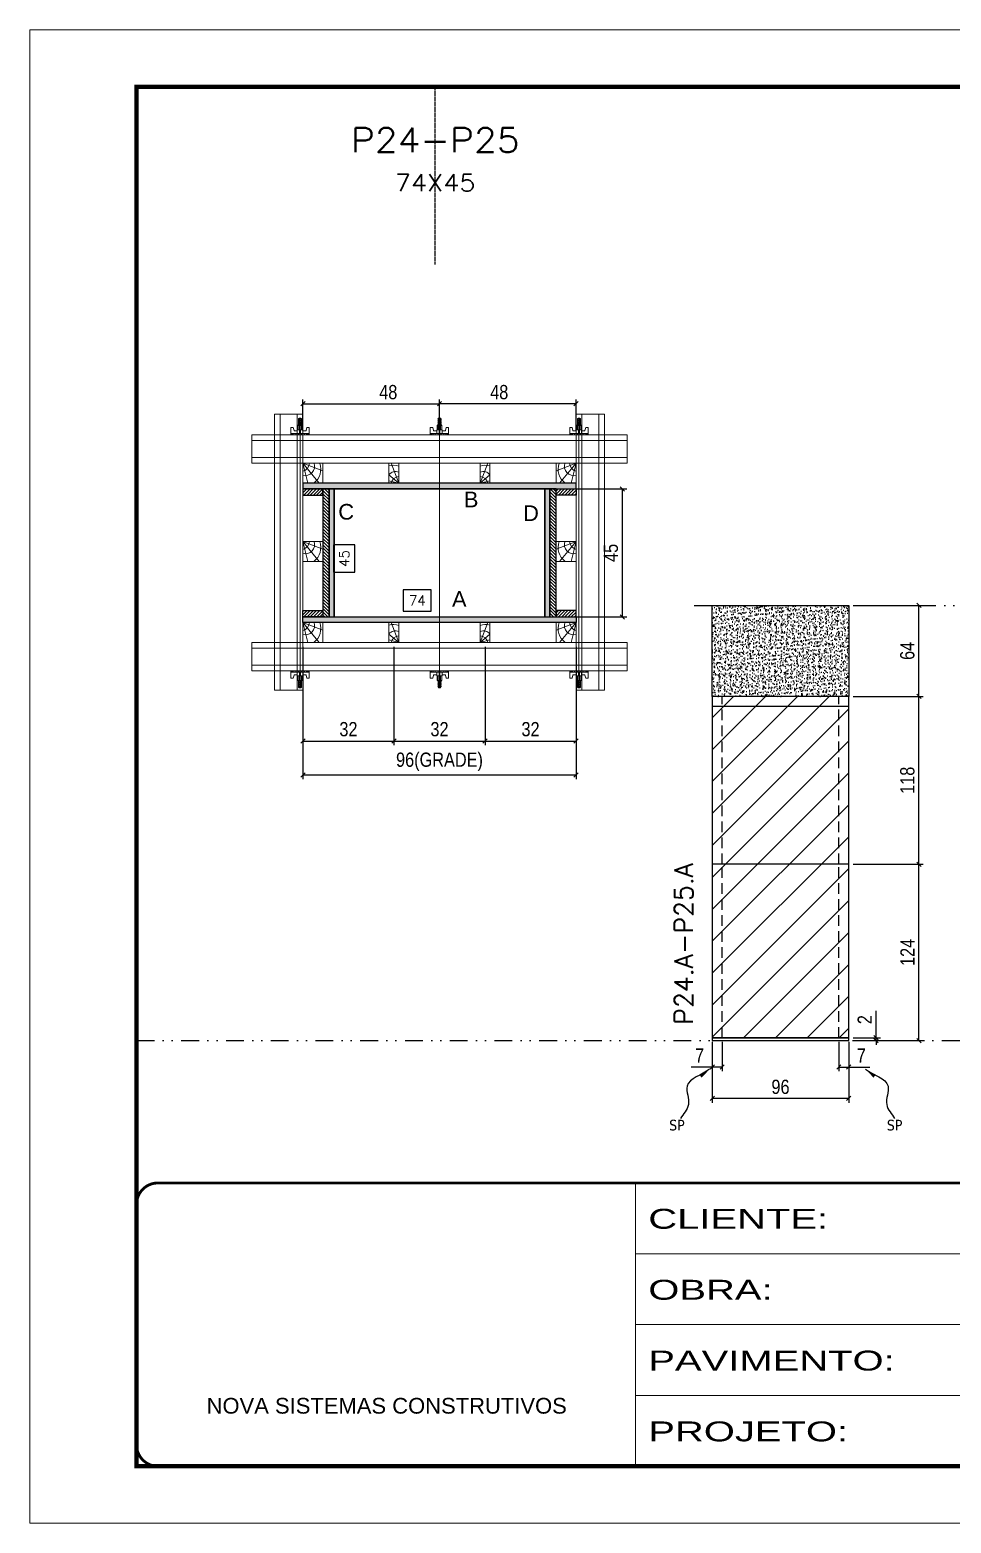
# Model space of a CAD drawing. Extents: x 14400 to 27878, y -21631 to 6985.
# Drawn here: x 15998 to 16646, y -5551 to -4501 of the extents above; entities that cross this region are included whole.
import ezdxf
from ezdxf.enums import TextEntityAlignment as Align

# ---------------------------------------------------------------- set-up
doc = ezdxf.new("R2010")
doc.units = 0
for name, pattern in [('CONTINUO', [0]), ('DASHED', [0.75, 0.5, -0.25]), ('DIVIDE2', [0.625, 0.25, -0.125, 0, -0.125, 0, -0.125]), ('HIDDEN', [0.375, 0.25, -0.125])]:
    doc.linetypes.add(name, pattern=pattern)
for name, color, linetype in [('CHAPA', 1, 'Continuous'), ('COTA', 241, 'Continuous'), ('MEIO_PONT', 93, 'Continuous'), ('Nível', 160, 'Continuous'), ('Painéis', 200, 'Continuous'), ('SARR_2.2x7', 40, 'Continuous'), ('SARRAFO', 251, 'Continuous'), ('texto', 7, 'Continuous'), ('Texto de Titulo', 7, 'Continuous'), ('Texto Qtd Sarr', 242, 'Continuous'), ('TEXTO_GERAL', 7, 'Continuous')]:
    doc.layers.add(name, color=color, linetype=linetype)
for name, color, linetype, lineweight in [('Folhas', 255, 'Continuous', 9), ('Hachura', 251, 'Continuous', 9), ('Madeira', 126, 'Continuous', 18), ('Perfil Metálico', 224, 'Continuous', 18), ('SARRAFO DE PRESSAO', 251, 'DASHED', 9), ('Texto Seção', 7, 'Continuous', 15)]:
    doc.layers.add(name, color=color, linetype=linetype, lineweight=lineweight)
doc.styles.add('ARIAL', font='arial.ttf')
doc.styles.add('COTA TECNICA', font='techl___.ttf', dxfattribs={"height": 10})
doc.styles.add('COTA TECNICA 2X', font='techl___.ttf', dxfattribs={"height": 10})
doc.styles.add('COTA TECNICA-50', font='techl___.ttf', dxfattribs={"height": 10})
doc.styles.add('REGUA-120', font='ROMANS.shx', dxfattribs={"height": 15})
doc.styles.add('ROMANS', font='romans.shx')
doc.styles.get("Standard").update_dxf_attribs({"font": 'arial.ttf'})
doc.styles.add('Tecnologia', font='')
doc.styles.get('Tecnologia').set_extended_font_data('Forgotten Futurist')
doc.dimstyles.new('COTA PAINEL-50', dxfattribs={"dimtxt": 10, "dimasz": 3, "dimexe": 3, "dimexo": 3, "dimgap": 3, "dimtad": 1, "dimdec": 1, "dimzin": 12, "dimdsep": 46, "dimtxsty": 'COTA TECNICA-50', "dimblk1": 'OBLIQUE', "dimblk2": 'OBLIQUE', "dimsah": 1, "dimcen": 0.9, "dimclrd": 4, "dimclre": 4, "dimclrt": 240, "dimadec": 1, "dimazin": 3, "dimtfac": 1, "dimtdec": 1, "dimtmove": 0, "dimatfit": 3, "dimfxl": 1, "dimtolj": 1, "dimtzin": 12, "dimarcsym": 0})
doc.dimstyles.new('PAINEL', dxfattribs={"dimtxt": 10, "dimasz": 3, "dimexe": 3, "dimexo": 3, "dimgap": 3, "dimtad": 1, "dimdec": 1, "dimzin": 12, "dimdsep": 46, "dimtxsty": 'COTA TECNICA', "dimblk1": 'OBLIQUE', "dimblk2": 'OBLIQUE', "dimsah": 1, "dimcen": 0.9, "dimclrd": 4, "dimclre": 4, "dimclrt": 240, "dimadec": 1, "dimazin": 3, "dimtfac": 1, "dimtdec": 1, "dimtmove": 0, "dimatfit": 3, "dimfxl": 1, "dimtolj": 1, "dimtzin": 12, "dimarcsym": 0})
doc.dimstyles.new('SECAO PILAR', dxfattribs={"dimtxt": 10, "dimasz": 3, "dimexe": 3, "dimexo": 3, "dimgap": 3, "dimtad": 1, "dimdec": 1, "dimlfac": 0.5, "dimzin": 12, "dimdsep": 46, "dimtxsty": 'COTA TECNICA 2X', "dimblk1": 'OBLIQUE', "dimblk2": 'OBLIQUE', "dimsah": 1, "dimcen": 0.9, "dimclrd": 256, "dimclre": 256, "dimclrt": 256, "dimadec": 1, "dimazin": 3, "dimtfac": 1, "dimtdec": 1, "dimtmove": 0, "dimatfit": 3, "dimfxl": 1, "dimtolj": 1, "dimtzin": 12, "dimarcsym": 0})
doc.dimstyles.new('SECÇÃO 2', dxfattribs={"dimtxt": 7, "dimasz": 6, "dimexe": 0.18, "dimexo": 2, "dimgap": -4, "dimtad": 3, "dimdec": 1, "dimlfac": 0.5, "dimzin": 12, "dimdsep": 46, "dimtxsty": 'ROMANS', "dimblk": 'ARCHTICK', "dimcen": 0.09, "dimse1": 1, "dimse2": 1, "dimsd1": 1, "dimsd2": 1, "dimclrd": 180, "dimclre": 5, "dimclrt": 1, "dimadec": 0, "dimazin": 3, "dimtfac": 1, "dimtdec": 1, "dimtofl": 0, "dimtmove": 0, "dimatfit": 3, "dimldrblk": 'ARCHTICK', "dimfxl": 1, "dimtolj": 1, "dimtzin": 0, "dimarcsym": 0})
doc.dimstyles.get("Standard").update_dxf_attribs({"dimtxt": 0.18, "dimasz": 0.18, "dimexe": 0.18, "dimexo": 0.0625, "dimgap": 0.09, "dimtad": 0, "dimtih": 1, "dimtoh": 1, "dimdec": 4, "dimzin": 0, "dimdsep": 46, "dimtxsty": 'Standard', "dimcen": 0.09, "dimadec": 0, "dimazin": 0, "dimtfac": 1, "dimtdec": 4, "dimtofl": 0, "dimtmove": 0, "dimatfit": 3, "dimfxl": 1, "dimtolj": 1, "dimtzin": 0, "dimarcsym": 0})

# ---------------------------------------------------------------- blocks, each defined once
blk = doc.blocks.new('9999999999')
at = {"color": 30, "linetype": 'CONTINUO'}
for p, q in [((98564.6, 34230.2), (98564.6, 34429.4)), ((98564.6, 34379.6), (99584, 34379.6)), ((98564.6, 34329.8), (99488, 34329.8)), ((98564.6, 34280), (99488, 34280))]:
    blk.add_line(p, q, dxfattribs=at)
at = {"color": 30, "linetype": 'CONTINUO', "const_width": 2}
blk.add_lwpolyline([(99584, 34230.2), (99584, 34414.4, 0.414214), (99569, 34429.4), (98229, 34429.4, 0.414214), (98214, 34414.4), (98214, 34245.2, 0.414214), (98229, 34230.2), (99584, 34230.2)], format="xyb", dxfattribs=at)
at = {"layer": 'Folhas'}
blk.add_lwpolyline([(98139, 34190.2), (99624, 34190.2), (99624, 35240.2), (98139, 35240.2)], close=True, dxfattribs=at)
at = {"layer": 'Folhas', "color": 30, "const_width": 3}
blk.add_lwpolyline([(98214, 34230.2), (99584, 34230.2), (99584, 35200.2), (98214, 35200.2)], close=True, dxfattribs=at)
at = {"color": 7, "linetype": 'Continuous', "ltscale": 5, "style": 'ARIAL'}
blk.add_text('NOVA SISTEMAS CONSTRUTIVOS', height=11.059, dxfattribs=at).set_placement((98263.2, 34267.2))
at = {"layer": 'Folhas', "color": 7, "style": 'Tecnologia', "width": 1.5}
for s, p in [('CLIENTE:', (98573.7, 34397.2)), ('OBRA:', (98573.7, 34347.3)), ('PAVIMENTO:', (98573.7, 34297.5)), ('PROJETO:', (98573.7, 34247.7))]:
    blk.add_text(s, height=14, dxfattribs=at).set_placement(p)
blk = doc.blocks.new('titulo1')
at = {"layer": 'Defpoints', "color": 252, "linetype": 'HIDDEN', "ltscale": 2}
blk.add_line((0, 0), (0, 125), dxfattribs=at)
at = {"layer": 'Defpoints', "style": 'ROMANS', "oblique": 15}
blk.add_attdef('FOLHA', text='', height=10, dxfattribs=at).set_placement((0, 15.6), align=Align.MIDDLE_CENTER)
at = {"layer": 'Texto Qtd Sarr', "color": 3, "style": 'ROMANS', "oblique": 15}
for tag, height, p in [('TITULO', 17, (0, 71.4)), ('SEÇÃO', 12, (0, 41.5))]:
    blk.add_attdef(tag, text='', height=height, dxfattribs=at).set_placement(p, align=Align.MIDDLE_CENTER)
blk = doc.blocks.new('*D2081')
at = {"layer": 'COTA', "color": 180, "lineweight": -2, "transparency": 16777216}
for p, q in [((16280.6, -4894.8), (16260.9, -4894.8)), ((16260.9, -4894.8), (16260.9, -4909.8)), ((16280.6, -4909.8), (16280.6, -4894.8)), ((16260.9, -4909.8), (16280.6, -4909.8))]:
    blk.add_line(p, q, dxfattribs=at)
at = {"layer": 'Defpoints', "color": 0, "transparency": 16777216}
for p in [(16212.4, -4913.8), (16360.4, -4913.8), (16360.4, -4913.8)]:
    blk.add_point(p, dxfattribs=at)
at = {"layer": 'COTA', "color": 1, "transparency": 16777216, "insert": (16270.8, -4902.3), "char_height": 7, "attachment_point": 5, "style": 'ROMANS'}
blk.add_mtext('\\A1;74', dxfattribs=at)
blk = doc.blocks.new('_ArchTick')
at = {"color": 0, "linetype": 'ByBlock', "const_width": 0.15}
blk.add_lwpolyline([(-0.5, -0.5), (0.5, 0.5)], dxfattribs=at)
blk = doc.blocks.new('*D2082')
at = {"layer": 'COTA', "color": 180, "lineweight": -2, "transparency": 16777216}
for p, q in [((16227, -4863.1), (16212, -4863.1)), ((16212, -4863.1), (16212, -4882.4)), ((16227, -4882.4), (16227, -4863.1)), ((16212, -4882.4), (16227, -4882.4))]:
    blk.add_line(p, q, dxfattribs=at)
at = {"layer": 'Defpoints', "color": 0, "transparency": 16777216}
for p in [(16212.4, -4823.8), (16231, -4823.8), (16212.4, -4913.8)]:
    blk.add_point(p, dxfattribs=at)
at = {"layer": 'COTA', "color": 1, "transparency": 16777216, "insert": (16219.5, -4872.8), "char_height": 7, "attachment_point": 5, "rotation": 90, "style": 'ROMANS'}
blk.add_mtext('\\A1;45', dxfattribs=at)
blk = doc.blocks.new('_Oblique')
at = {"color": 0, "linetype": 'ByBlock', "lineweight": -2}
blk.add_line((-0.5, -0.5), (0.5, 0.5), dxfattribs=at)
blk = doc.blocks.new('*D2102')
at = {"layer": 'COTA', "lineweight": -2, "transparency": 16777216}
for p, q in [((16367, -4823.8), (16418, -4823.8)), ((16415, -4913.8), (16415, -4823.8)), ((16367, -4913.8), (16418, -4913.8))]:
    blk.add_line(p, q, dxfattribs=at)
at = {"layer": 'Defpoints', "color": 0, "transparency": 16777216}
for p in [(16364, -4823.8), (16415, -4823.8), (16364, -4913.8)]:
    blk.add_point(p, dxfattribs=at)
at = {"layer": 'COTA', "lineweight": -2, "transparency": 16777216, "xscale": 3, "yscale": 3, "zscale": 3}
for p, rotation in [((16415, -4823.8), 90), ((16415, -4913.8), 270)]:
    blk.add_blockref('_Oblique', p, dxfattribs=dict(at, rotation=rotation))
at = {"layer": 'COTA', "transparency": 16777216, "insert": (16406.9, -4868.8), "char_height": 10, "attachment_point": 5, "rotation": 90, "style": 'COTA TECNICA 2X'}
blk.add_mtext('\\A1;45', dxfattribs=at)
blk = doc.blocks.new('*D2083')
at = {"layer": 'COTA', "lineweight": -2, "transparency": 16777216}
for p, q in [((16190.4, -4934.8), (16190.4, -5027.9)), ((16382.4, -4934.8), (16382.4, -5027.9)), ((16190.4, -5024.9), (16382.4, -5024.9))]:
    blk.add_line(p, q, dxfattribs=at)
at = {"layer": 'Defpoints', "color": 0, "transparency": 16777216}
for p in [(16190.4, -4931.8), (16382.4, -4931.8), (16382.4, -5024.9)]:
    blk.add_point(p, dxfattribs=at)
at = {"layer": 'COTA', "lineweight": -2, "transparency": 16777216, "xscale": 3, "yscale": 3, "zscale": 3, "rotation": 180}
blk.add_blockref('_Oblique', (16190.4, -5024.9), dxfattribs=at)
at = {"layer": 'COTA', "lineweight": -2, "transparency": 16777216, "xscale": 3, "yscale": 3, "zscale": 3}
blk.add_blockref('_Oblique', (16382.4, -5024.9), dxfattribs=at)
at = {"layer": 'COTA', "transparency": 16777216, "insert": (16286.4, -5015.7), "char_height": 10, "attachment_point": 5, "style": 'COTA TECNICA 2X'}
blk.add_mtext('\\A1;96(GRADE)', dxfattribs=at)
blk = doc.blocks.new('*D2084')
at = {"layer": 'COTA', "lineweight": -2, "transparency": 16777216}
for p, q in [((16318.4, -4934.8), (16318.4, -5004.1)), ((16382.4, -4934.8), (16382.4, -5004.1)), ((16318.4, -5001.1), (16382.4, -5001.1))]:
    blk.add_line(p, q, dxfattribs=at)
at = {"layer": 'Defpoints', "color": 0, "transparency": 16777216}
for p in [(16318.4, -4931.8), (16382.4, -4931.8), (16382.4, -5001.1)]:
    blk.add_point(p, dxfattribs=at)
at = {"layer": 'COTA', "lineweight": -2, "transparency": 16777216, "xscale": 3, "yscale": 3, "zscale": 3, "rotation": 180}
blk.add_blockref('_Oblique', (16318.4, -5001.1), dxfattribs=at)
at = {"layer": 'COTA', "lineweight": -2, "transparency": 16777216, "xscale": 3, "yscale": 3, "zscale": 3}
blk.add_blockref('_Oblique', (16382.4, -5001.1), dxfattribs=at)
at = {"layer": 'COTA', "transparency": 16777216, "insert": (16350.4, -4992.8), "char_height": 10, "attachment_point": 5, "style": 'COTA TECNICA 2X'}
blk.add_mtext('\\A1;32', dxfattribs=at)
blk = doc.blocks.new('*D2085')
at = {"layer": 'COTA', "lineweight": -2, "transparency": 16777216}
for p, q in [((16190.4, -4934.8), (16190.4, -5004.1)), ((16254.4, -4934.8), (16254.4, -5004.1)), ((16190.4, -5001.1), (16254.4, -5001.1))]:
    blk.add_line(p, q, dxfattribs=at)
at = {"layer": 'Defpoints', "color": 0, "transparency": 16777216}
for p in [(16190.4, -4931.8), (16254.4, -4931.8), (16254.4, -5001.1)]:
    blk.add_point(p, dxfattribs=at)
at = {"layer": 'COTA', "lineweight": -2, "transparency": 16777216, "xscale": 3, "yscale": 3, "zscale": 3, "rotation": 180}
blk.add_blockref('_Oblique', (16190.4, -5001.1), dxfattribs=at)
at = {"layer": 'COTA', "lineweight": -2, "transparency": 16777216, "xscale": 3, "yscale": 3, "zscale": 3}
blk.add_blockref('_Oblique', (16254.4, -5001.1), dxfattribs=at)
at = {"layer": 'COTA', "transparency": 16777216, "insert": (16222.4, -4992.8), "char_height": 10, "attachment_point": 5, "style": 'COTA TECNICA 2X'}
blk.add_mtext('\\A1;32', dxfattribs=at)
blk = doc.blocks.new('*D2086')
at = {"layer": 'COTA', "lineweight": -2, "transparency": 16777216}
for p, q in [((16254.4, -4934.8), (16254.4, -5004.1)), ((16318.4, -4934.8), (16318.4, -5004.1)), ((16254.4, -5001.1), (16318.4, -5001.1))]:
    blk.add_line(p, q, dxfattribs=at)
at = {"layer": 'Defpoints', "color": 0, "transparency": 16777216}
for p in [(16254.4, -4931.8), (16318.4, -4931.8), (16318.4, -5001.1)]:
    blk.add_point(p, dxfattribs=at)
at = {"layer": 'COTA', "lineweight": -2, "transparency": 16777216, "xscale": 3, "yscale": 3, "zscale": 3, "rotation": 180}
blk.add_blockref('_Oblique', (16254.4, -5001.1), dxfattribs=at)
at = {"layer": 'COTA', "lineweight": -2, "transparency": 16777216, "xscale": 3, "yscale": 3, "zscale": 3}
blk.add_blockref('_Oblique', (16318.4, -5001.1), dxfattribs=at)
at = {"layer": 'COTA', "transparency": 16777216, "insert": (16286.4, -4992.8), "char_height": 10, "attachment_point": 5, "style": 'COTA TECNICA 2X'}
blk.add_mtext('\\A1;32', dxfattribs=at)
blk = doc.blocks.new('*D2087')
at = {"layer": 'COTA', "lineweight": -2, "transparency": 16777216}
for p, q in [((16190.4, -4782.8), (16190.4, -4760.9)), ((16190.4, -4763.9), (16286.4, -4763.9)), ((16286.4, -4782.8), (16286.4, -4760.9))]:
    blk.add_line(p, q, dxfattribs=at)
at = {"layer": 'Defpoints', "color": 0, "transparency": 16777216}
for p in [(16286.4, -4763.9), (16190.4, -4785.8), (16286.4, -4785.8)]:
    blk.add_point(p, dxfattribs=at)
at = {"layer": 'COTA', "lineweight": -2, "transparency": 16777216, "xscale": 3, "yscale": 3, "zscale": 3, "rotation": 180}
blk.add_blockref('_Oblique', (16190.4, -4763.9), dxfattribs=at)
at = {"layer": 'COTA', "lineweight": -2, "transparency": 16777216, "xscale": 3, "yscale": 3, "zscale": 3}
blk.add_blockref('_Oblique', (16286.4, -4763.9), dxfattribs=at)
at = {"layer": 'COTA', "transparency": 16777216, "insert": (16250.4, -4755.8), "char_height": 10, "attachment_point": 5, "style": 'COTA TECNICA 2X'}
blk.add_mtext('\\A1;48', dxfattribs=at)
blk = doc.blocks.new('*D2088')
at = {"layer": 'COTA', "lineweight": -2, "transparency": 16777216}
for p, q in [((16286.4, -4782.8), (16286.4, -4760.9)), ((16382.4, -4763.9), (16286.4, -4763.9)), ((16382.4, -4782.8), (16382.4, -4760.9))]:
    blk.add_line(p, q, dxfattribs=at)
at = {"layer": 'Defpoints', "color": 0, "transparency": 16777216}
for p in [(16286.4, -4763.9), (16286.4, -4785.8), (16382.4, -4785.8)]:
    blk.add_point(p, dxfattribs=at)
at = {"layer": 'COTA', "lineweight": -2, "transparency": 16777216, "xscale": 3, "yscale": 3, "zscale": 3, "rotation": 180}
blk.add_blockref('_Oblique', (16286.4, -4763.9), dxfattribs=at)
at = {"layer": 'COTA', "lineweight": -2, "transparency": 16777216, "xscale": 3, "yscale": 3, "zscale": 3}
blk.add_blockref('_Oblique', (16382.4, -4763.9), dxfattribs=at)
at = {"layer": 'COTA', "transparency": 16777216, "insert": (16328.4, -4755.8), "char_height": 10, "attachment_point": 5, "style": 'COTA TECNICA 2X'}
blk.add_mtext('\\A1;48', dxfattribs=at)
blk = doc.blocks.new('C')
at = {"layer": 'Hachura', "color": 0}
for p, q in [((0, 3.22), (0, -3.22)), ((0.45, 3.22), (0, 3.22)), ((0.46, 3.16), (0, 3.16)), ((0.46, 3.05), (0, 3.05)), ((0.46, 2.88), (0, 2.88)), ((0, 2.75), (0, -1.16)), ((0.46, 2.65), (0, 2.65)), ((0.46, 2.23), (0, 2.23)), ((0.46, 1.51), (0, 1.51)), ((0.39, 0.49), (0.17, 0.49)), ((0.45, -3.23), (0.45, 3.22)), ((0.45, 3.22), (2.58, 3.22)), ((1.74, 0.97), (0.45, 0.97)), ((1.45, 0.1), (0.45, 0.1)), ((1.35, 1.94), (1.35, 0.96)), ((2.58, 2.39), (1.47, 2.09)), ((1.74, -0.97), (1.74, 0.97)), ((1.74, 0.97), (1.74, 0.84)), ((1.74, 0.97), (1.74, 0.84)), ((1.74, 0.84), (3.35, 0.84)), ((3.35, 0.45), (1.74, 0.45)), ((2.58, 3.22), (2.58, 2.39)), ((3.32, 0.84), (3.32, -0.84)), ((3.35, 0.84), (3.35, -0.84)), ((3.68, 0.45), (3.35, 0.45)), ((3.84, -0.52), (3.35, 0.45)), ((3.35, 0.06), (3.67, -0.57)), ((3.68, 0.45), (4.16, -0.52)), ((3.72, 0.5), (4.25, -0.57)), ((4.37, -0.55), (3.83, 0.53)), ((4.15, 0.45), (3.93, 0.45)), ((4.42, -0.52), (3.93, 0.45)), ((4.15, 0.45), (4.26, 0.45)), ((4.26, 0.45), (4.74, -0.52)), ((4.3, 0.5), (4.83, -0.57)), ((4.95, -0.55), (4.41, 0.53)), ((4.51, 0.45), (4.84, 0.45)), ((5, -0.52), (4.51, 0.45)), ((4.84, 0.45), (5.32, -0.52)), ((4.88, 0.5), (5.41, -0.57)), ((5.53, -0.55), (4.99, 0.53)), ((5.58, -0.52), (5.09, 0.45)), ((5.42, 0.45), (5.09, 0.45)), ((5.58, -0.52), (5.09, 0.45)), ((5.42, 0.45), (5.74, -0.19)), ((5.46, 0.5), (5.74, -0.07)), ((5.74, 0.19), (5.57, 0.53)), ((5.74, 0.32), (5.68, 0.45)), ((5.68, 0.45), (5.74, 0.45)), ((5.74, 0.45), (5.9, 0.29)), ((5.74, 0.45), (5.74, -0.52)), ((5.9, -0.36), (5.9, 0.29)), ((0.45, 0), (0, 0)), ((0.46, -1.52), (0, -1.52)), ((0.46, -2.23), (0, -2.23)), ((0.46, -2.65), (0, -2.65)), ((0.46, -2.88), (0, -2.88)), ((0.46, -3.05), (0, -3.05)), ((0.46, -3.16), (0, -3.16)), ((0, -3.22), (2.57, -3.22)), ((0.08, -0.48), (0.29, -0.48)), ((0.29, -0.48), (0.4, -0.48)), ((0.45, 0), (0.45, -0.97)), ((0.45, -0.16), (1.45, -0.16)), ((0.45, -0.65), (0.45, -0.32)), ((0.45, -3.23), (0.45, -0.65)), ((0.45, -0.97), (1.74, -0.97)), ((1.35, -1.94), (1.35, -0.97)), ((2.58, -2.39), (1.47, -2.1)), ((3.35, -0.32), (1.74, -0.32)), ((3.35, -0.84), (1.74, -0.84)), ((2.58, -3.23), (2.58, -2.39)), ((3.35, -0.07), (3.58, -0.52)), ((3.35, -0.52), (3.58, -0.52)), ((3.84, -0.52), (4.16, -0.52)), ((4.42, -0.52), (4.74, -0.52)), ((4.63, -0.52), (4.74, -0.52)), ((5, -0.52), (5.32, -0.52)), ((5.58, -0.52), (5.74, -0.52)), ((5.74, -0.52), (5.9, -0.36)), ((5.74, -0.52), (5.74, -0.52))]:
    blk.add_line(p, q, dxfattribs=at)
for centre, radius, start, end in [((1.52, 1.94), 0.161, 104.7436, 180), ((1.44, -0.03), 0.129, 272.695, 87.305), ((3.81, 0.39), 0.143, 25.5688, 154.4312), ((4.39, 0.39), 0.143, 25.5688, 154.4312), ((4.97, 0.39), 0.143, 25.5688, 154.4312), ((5.55, 0.39), 0.143, 25.5688, 154.4312), ((0.17, -0.37), 0.174, 221.744, 317.8592), ((1.52, -1.94), 0.161, 180, 255.2564), ((3.71, -0.4), 0.174, 222.1408, 318.256), ((4.29, -0.4), 0.174, 222.1408, 318.256), ((4.87, -0.4), 0.174, 222.1408, 318.256), ((5.45, -0.4), 0.174, 222.1408, 318.256), ((5.61, -0.4), 0.174, 317.8592, 318.256)]:
    blk.add_arc(centre, radius, start, end, dxfattribs=at)
blk = doc.blocks.new('PONTALETE')
at = {"layer": 'Madeira'}
for q in [(2.71, 7), (7, 5.76), (7, 1.74)]:
    blk.add_line((0, 0), q, dxfattribs=at)
blk.add_lwpolyline([(0, 0), (7, 0), (7, 7), (0, 7)], close=True, dxfattribs=at)
for centre, radius, start, end in [((2.04, 0.06), 6.23, 37.2818, 109.0913), ((1.09, 0.9), 3.19, 343.603, 109.9847), ((-0.21, -0.78), 3.09, 14.6322, 86.0383)]:
    blk.add_arc(centre, radius, start, end, dxfattribs=at)
blk = doc.blocks.new('MEIO PONTALETE')
at = {"layer": 'Madeira'}
for q in [(2.71, 7), (3.5, 2.88), (3.5, 0.87)]:
    blk.add_line((0, 0), q, dxfattribs=at)
blk.add_lwpolyline([(0, 0), (3.5, 0), (3.5, 7), (0, 7)], close=True, dxfattribs=at)
for centre, radius, start, end in [((2.04, 0.06), 6.23, 76.4499, 109.0913), ((1.09, 0.9), 3.19, 40.9063, 109.9847), ((-0.21, -0.78), 3.09, 14.6322, 86.0383)]:
    blk.add_arc(centre, radius, start, end, dxfattribs=at)
blk = doc.blocks.new('*D2073')
at = {"layer": 'COTA', "color": 4, "lineweight": -2, "transparency": 16777216}
for p, q in [((16478.1, -5212.7), (16478.1, -5255.4)), ((16574.1, -5212.7), (16574.1, -5255.4)), ((16574.1, -5252.4), (16478.1, -5252.4))]:
    blk.add_line(p, q, dxfattribs=at)
at = {"layer": 'Defpoints', "color": 0, "transparency": 16777216}
for p in [(16478.1, -5209.7), (16574.1, -5209.7), (16478.1, -5252.4)]:
    blk.add_point(p, dxfattribs=at)
at = {"layer": 'COTA', "color": 4, "lineweight": -2, "transparency": 16777216, "xscale": 3, "yscale": 3, "zscale": 3, "rotation": 180}
blk.add_blockref('_Oblique', (16478.1, -5252.4), dxfattribs=at)
at = {"layer": 'COTA', "color": 4, "lineweight": -2, "transparency": 16777216, "xscale": 3, "yscale": 3, "zscale": 3}
blk.add_blockref('_Oblique', (16574.1, -5252.4), dxfattribs=at)
at = {"layer": 'COTA', "color": 240, "transparency": 16777216, "insert": (16526.1, -5244.3), "char_height": 10, "attachment_point": 5, "style": 'COTA TECNICA'}
blk.add_mtext('\\A1;96', dxfattribs=at)
blk = doc.blocks.new('*D2074')
at = {"layer": 'COTA', "color": 4, "lineweight": -2, "transparency": 16777216}
for p, q in [((16567.1, -5212.7), (16567.1, -5233.3)), ((16574.1, -5214.7), (16574.1, -5233.3)), ((16567.1, -5230.3), (16574.1, -5230.3)), ((16574.1, -5230.3), (16588.8, -5230.3))]:
    blk.add_line(p, q, dxfattribs=at)
at = {"layer": 'Defpoints', "color": 0, "transparency": 16777216}
for p in [(16567.1, -5209.7), (16574.1, -5211.7), (16574.1, -5230.3)]:
    blk.add_point(p, dxfattribs=at)
at = {"layer": 'COTA', "color": 4, "lineweight": -2, "transparency": 16777216, "xscale": 3, "yscale": 3, "zscale": 3, "rotation": 180}
blk.add_blockref('_Oblique', (16567.1, -5230.3), dxfattribs=at)
at = {"layer": 'COTA', "color": 4, "lineweight": -2, "transparency": 16777216, "xscale": 3, "yscale": 3, "zscale": 3}
blk.add_blockref('_Oblique', (16574.1, -5230.3), dxfattribs=at)
at = {"layer": 'COTA', "color": 240, "transparency": 16777216, "insert": (16582.9, -5222.2), "char_height": 10, "attachment_point": 5, "style": 'COTA TECNICA-50'}
blk.add_mtext('\\A1;7', dxfattribs=at)
blk = doc.blocks.new('*D2075')
at = {"layer": 'COTA', "color": 4, "lineweight": -2, "transparency": 16777216}
for p, q in [((16478.1, -5214.7), (16478.1, -5233.3)), ((16485.1, -5212.7), (16485.1, -5233.3)), ((16478.1, -5230.3), (16463.3, -5230.3)), ((16485.1, -5230.3), (16478.1, -5230.3))]:
    blk.add_line(p, q, dxfattribs=at)
at = {"layer": 'Defpoints', "color": 0, "transparency": 16777216}
for p in [(16478.1, -5211.7), (16485.1, -5209.7), (16478.1, -5230.3)]:
    blk.add_point(p, dxfattribs=at)
at = {"layer": 'COTA', "color": 4, "lineweight": -2, "transparency": 16777216, "xscale": 3, "yscale": 3, "zscale": 3, "rotation": 180}
blk.add_blockref('_Oblique', (16478.1, -5230.3), dxfattribs=at)
at = {"layer": 'COTA', "color": 4, "lineweight": -2, "transparency": 16777216, "xscale": 3, "yscale": 3, "zscale": 3}
blk.add_blockref('_Oblique', (16485.1, -5230.3), dxfattribs=at)
at = {"layer": 'COTA', "color": 240, "transparency": 16777216, "insert": (16469.2, -5222.2), "char_height": 10, "attachment_point": 5, "style": 'COTA TECNICA-50'}
blk.add_mtext('\\A1;7', dxfattribs=at)
blk = doc.blocks.new('*D2096')
at = {"layer": 'COTA', "color": 4, "linetype": 'ByBlock', "lineweight": -2, "transparency": 16777216}
for p, q in [((16577.1, -5087.7), (16626.4, -5087.7)), ((16623.4, -5211.7), (16623.4, -5087.7)), ((16577.1, -5211.7), (16626.4, -5211.7))]:
    blk.add_line(p, q, dxfattribs=at)
at = {"layer": 'Defpoints', "color": 0, "linetype": 'ByBlock', "transparency": 16777216}
for p in [(16574.1, -5087.7), (16623.4, -5087.7), (16574.1, -5211.7)]:
    blk.add_point(p, dxfattribs=at)
at = {"layer": 'COTA', "color": 4, "linetype": 'ByBlock', "lineweight": -2, "transparency": 16777216, "xscale": 3, "yscale": 3, "zscale": 3}
for p, rotation in [((16623.4, -5087.7), 90), ((16623.4, -5211.7), 270)]:
    blk.add_blockref('_Oblique', p, dxfattribs=dict(at, rotation=rotation))
at = {"layer": 'COTA', "color": 240, "linetype": 'ByBlock', "transparency": 16777216, "insert": (16615.4, -5149.7), "char_height": 10, "attachment_point": 5, "rotation": 90, "style": 'COTA TECNICA'}
blk.add_mtext('\\A1;124', dxfattribs=at)
blk = doc.blocks.new('*D2076')
at = {"layer": 'COTA', "color": 4, "lineweight": -2, "transparency": 16777216}
for p, q in [((16593.3, -5209.7), (16593.3, -5190.9)), ((16577.1, -5209.7), (16596.3, -5209.7)), ((16577.1, -5211.7), (16596.3, -5211.7)), ((16593.3, -5211.7), (16593.3, -5209.7)), ((16593.3, -5211.7), (16593.3, -5214.7))]:
    blk.add_line(p, q, dxfattribs=at)
at = {"layer": 'Defpoints', "color": 0, "transparency": 16777216}
for p in [(16574.1, -5209.7), (16574.1, -5211.7), (16593.3, -5211.7)]:
    blk.add_point(p, dxfattribs=at)
at = {"layer": 'COTA', "color": 4, "lineweight": -2, "transparency": 16777216, "xscale": 3, "yscale": 3, "zscale": 3}
for p, rotation in [((16593.3, -5209.7), 270), ((16593.3, -5211.7), 90)]:
    blk.add_blockref('_Oblique', p, dxfattribs=dict(at, rotation=rotation))
at = {"layer": 'COTA', "color": 240, "transparency": 16777216, "insert": (16585.3, -5197), "char_height": 10, "attachment_point": 5, "rotation": 90, "style": 'COTA TECNICA-50'}
blk.add_mtext('\\A1;2', dxfattribs=at)
blk = doc.blocks.new('*D2097')
at = {"layer": 'COTA', "color": 4, "linetype": 'ByBlock', "lineweight": -2, "transparency": 16777216}
for p, q in [((16577.1, -5087.7), (16626.4, -5087.7)), ((16623.4, -5211.7), (16623.4, -5087.7)), ((16577.1, -5211.7), (16626.4, -5211.7))]:
    blk.add_line(p, q, dxfattribs=at)
at = {"layer": 'Defpoints', "color": 0, "linetype": 'ByBlock', "transparency": 16777216}
for p in [(16574.1, -5087.7), (16623.4, -5087.7), (16574.1, -5211.7)]:
    blk.add_point(p, dxfattribs=at)
at = {"layer": 'COTA', "color": 4, "linetype": 'ByBlock', "lineweight": -2, "transparency": 16777216, "xscale": 3, "yscale": 3, "zscale": 3}
for p, rotation in [((16623.4, -5087.7), 90), ((16623.4, -5211.7), 270)]:
    blk.add_blockref('_Oblique', p, dxfattribs=dict(at, rotation=rotation))
at = {"layer": 'COTA', "color": 240, "linetype": 'ByBlock', "transparency": 16777216, "insert": (16615.4, -5149.7), "char_height": 10, "attachment_point": 5, "rotation": 90, "style": 'COTA TECNICA'}
blk.add_mtext('\\A1;124', dxfattribs=at)
blk = doc.blocks.new('*D2098')
at = {"layer": 'COTA', "color": 4, "lineweight": -2, "transparency": 16777216}
for p, q in [((16577.1, -4905.7), (16626.4, -4905.7)), ((16623.4, -4969.7), (16623.4, -4905.7)), ((16577.1, -4969.7), (16626.4, -4969.7))]:
    blk.add_line(p, q, dxfattribs=at)
at = {"layer": 'Defpoints', "color": 0, "transparency": 16777216}
for p in [(16574.1, -4905.7), (16623.4, -4905.7), (16574.1, -4969.7)]:
    blk.add_point(p, dxfattribs=at)
at = {"layer": 'COTA', "color": 4, "lineweight": -2, "transparency": 16777216, "xscale": 3, "yscale": 3, "zscale": 3}
for p, rotation in [((16623.4, -4905.7), 90), ((16623.4, -4969.7), 270)]:
    blk.add_blockref('_Oblique', p, dxfattribs=dict(at, rotation=rotation))
at = {"layer": 'COTA', "color": 240, "transparency": 16777216, "insert": (16615.3, -4937.7), "char_height": 10, "attachment_point": 5, "rotation": 90, "style": 'COTA TECNICA'}
blk.add_mtext('\\A1;64', dxfattribs=at)
blk = doc.blocks.new('*D2099')
at = {"layer": 'COTA', "color": 4, "lineweight": -2, "transparency": 16777216}
for p, q in [((16577.1, -4969.7), (16626.4, -4969.7)), ((16623.4, -5087.7), (16623.4, -4969.7)), ((16577.1, -5087.7), (16626.4, -5087.7))]:
    blk.add_line(p, q, dxfattribs=at)
at = {"layer": 'Defpoints', "color": 0, "transparency": 16777216}
for p in [(16574.1, -4969.7), (16623.4, -4969.7), (16574.1, -5087.7)]:
    blk.add_point(p, dxfattribs=at)
at = {"layer": 'COTA', "color": 4, "lineweight": -2, "transparency": 16777216, "xscale": 3, "yscale": 3, "zscale": 3}
for p, rotation in [((16623.4, -4969.7), 90), ((16623.4, -5087.7), 270)]:
    blk.add_blockref('_Oblique', p, dxfattribs=dict(at, rotation=rotation))
at = {"layer": 'COTA', "color": 240, "transparency": 16777216, "insert": (16615.3, -5028.7), "char_height": 10, "attachment_point": 5, "rotation": 90, "style": 'COTA TECNICA'}
blk.add_mtext('\\A1;118', dxfattribs=at)

msp = doc.modelspace()

# ---------------------------------------------------------------- hatches: boundary and pattern name
at = {"layer": 'COTA'}
h = msp.add_hatch(dxfattribs=at)
h.set_pattern_fill('AR-CONC', color=256, scale=0.03)
h.set_pattern_definition([(50, (-136.816, -10369.176), (5.4655401, -0.4781726), [0.5715, -6.2865]), (355, (-136.816, -10369.176), (-1.0573026, 5.7317054), [0.4572, -5.0292175]), (100.451445, (-136.3604, -10369.216), (4.4082374, 5.2535326), [0.4857003, -5.3427073]), (46.1842, (-136.816, -10367.652), (8.1323712, -1.2612698), [0.85725, -9.42975]), (96.63556, (-136.138, -10367.757), (7.122124, 7.4227837), [0.7285507, -8.0140682]), (351.18415, (-136.816, -10367.652), (7.122124, 7.4227837), [0.685799, -7.543792]), (21, (-136.054, -10368.033), (4.5484317, -3.067956), [0.5715, -6.2865]), (326, (-136.054, -10368.033), (1.8540609, 5.525639), [0.4572, -5.0292]), (71.451445, (-135.675, -10368.2886), (6.4024926, 2.457683), [0.4857003, -5.3426981]), (37.5, (-136.8159, -10369.176), (0.0926581, 2.53665117), [0, -4.96824, 0, -5.1054, 0, -5.04825]), (7.5, (-136.816, -10369.176), (2.00458988, 3.00541724), [0, -2.91084, 0, -4.85394, 0, -1.92405]), (327.5, (-138.5151, -10369.176), (4.06771786, -0.17186232), [0, -1.905, 0, -5.9436, 0, -7.8867]), (317.5, (-139.277, -10369.176), (4.44387544, 0.7627947), [0, -2.4765, 0, -3.94716, 0, -5.6007])])
h.paths.add_polyline_path([(16574.07, -4905.741), (16478.07, -4905.741), (16478.07, -4969.741), (16574.07, -4969.741)])
at = {"layer": 'Hachura'}
h = msp.add_hatch(color=256, dxfattribs=at)
h.dxf.hatch_style = 1
h.paths.add_polyline_path([(16382.394, -4823.781), (16382.394, -4819.781), (16190.394, -4819.781), (16190.394, -4823.781)])
h = msp.add_hatch(color=256, dxfattribs=at)
h.dxf.hatch_style = 1
h.paths.add_polyline_path([(16382.394, -4823.781), (16382.394, -4819.781), (16190.394, -4819.781), (16190.394, -4823.781)])
h = msp.add_hatch(dxfattribs=at)
h.set_pattern_fill('ANSI31', color=256, scale=0.5, angle=180, style=0)
h.set_pattern_definition([(225, (7066.4426, -27753.1894), (1.12253202, -1.12253202), [])])
h.paths.add_polyline_path([(16204.394, -4823.781), (16204.394, -4828.181), (16190.394, -4828.181), (16190.394, -4823.781)])
h = msp.add_hatch(dxfattribs=at)
h.set_pattern_fill('ANSI31', color=256, scale=0.5, angle=90, style=0)
h.set_pattern_definition([(135, (-6575.4137, 4637.1706), (-1.12253202, -1.12253202), [])])
h.paths.add_polyline_path([(16208.794, -4913.781), (16204.394, -4913.781), (16204.394, -4823.781), (16208.794, -4823.781)])
h = msp.add_hatch(color=256, dxfattribs=at)
h.dxf.hatch_style = 1
h.paths.add_polyline_path([(16208.794, -4913.781), (16212.394, -4913.781), (16212.394, -4823.781), (16208.794, -4823.781)])
h = msp.add_hatch(color=256, dxfattribs=at)
h.dxf.hatch_style = 1
h.paths.add_polyline_path([(16208.794, -4913.781), (16212.394, -4913.781), (16212.394, -4823.781), (16208.794, -4823.781)])
h = msp.add_hatch(color=256, dxfattribs=at)
h.dxf.hatch_style = 1
h.paths.add_polyline_path([(16360.394, -4913.781), (16363.994, -4913.781), (16363.994, -4823.781), (16360.394, -4823.781)])
h = msp.add_hatch(color=256, dxfattribs=at)
h.dxf.hatch_style = 1
h.paths.add_polyline_path([(16360.394, -4913.781), (16363.994, -4913.781), (16363.994, -4823.781), (16360.394, -4823.781)])
h = msp.add_hatch(dxfattribs=at)
h.set_pattern_fill('ANSI31', color=256, scale=0.5, angle=90, style=0)
h.set_pattern_definition([(135, (-6527.4137, 4595.1706), (-1.12253202, -1.12253202), [])])
h.paths.add_polyline_path([(16363.994, -4823.781), (16368.394, -4823.781), (16368.394, -4913.781), (16363.994, -4913.781)])
h = msp.add_hatch(dxfattribs=at)
h.set_pattern_fill('ANSI31', color=256, scale=0.5, angle=180, style=0)
h.set_pattern_definition([(225, (6879.4426, -27753.1894), (1.12253202, -1.12253202), [])])
h.paths.add_polyline_path([(16368.394, -4823.781), (16368.394, -4828.181), (16382.394, -4828.181), (16382.394, -4823.781)])
h = msp.add_hatch(dxfattribs=at)
h.set_pattern_fill('ANSI31', color=256, scale=0.5, angle=180, style=0)
h.set_pattern_definition([(225, (7066.4426, -27805.1894), (1.12253202, -1.12253202), [])])
h.paths.add_polyline_path([(16204.394, -4913.781), (16204.394, -4909.381), (16190.394, -4909.381), (16190.394, -4913.781)])
h = msp.add_hatch(color=256, dxfattribs=at)
h.dxf.hatch_style = 1
h.paths.add_polyline_path([(16382.394, -4913.781), (16382.394, -4917.781), (16190.394, -4917.781), (16190.394, -4913.781)])
h = msp.add_hatch(color=256, dxfattribs=at)
h.dxf.hatch_style = 1
h.paths.add_polyline_path([(16382.394, -4913.781), (16382.394, -4917.781), (16190.394, -4917.781), (16190.394, -4913.781)])
h = msp.add_hatch(dxfattribs=at)
h.set_pattern_fill('ANSI31', color=256, scale=0.5, angle=180, style=0)
h.set_pattern_definition([(225, (6879.4426, -27805.1894), (1.12253202, -1.12253202), [])])
h.paths.add_polyline_path([(16368.394, -4913.781), (16368.394, -4909.381), (16382.394, -4909.381), (16382.394, -4913.781)])
h = msp.add_hatch(dxfattribs=at)
h.set_pattern_fill('ANSI31', color=256, scale=5)
h.paths.add_polyline_path([(16574.07, -4969.741), (16478.07, -4969.741), (16478.07, -5087.741), (16574.07, -5087.741)])
h.paths.add_polyline_path([(16574.07, -5087.741), (16478.07, -5087.741), (16478.07, -5209.741), (16574.07, -5209.741)])
h.paths.add_polyline_path([(16788.499, -5087.741), (16692.499, -5087.741), (16692.499, -5209.741), (16788.499, -5209.741)])
h.paths.add_polyline_path([(16788.499, -4969.741), (16756.499, -4969.741), (16756.499, -4921.741), (16695.999, -4921.741), (16695.999, -4969.741), (16692.499, -4969.741), (16692.499, -5087.741), (16788.499, -5087.741)])
h.paths.add_polyline_path([(17004.634, -4969.741), (17001.134, -4969.741), (17001.134, -4919.741), (16912.134, -4919.741), (16912.134, -4969.741), (16908.634, -4969.741), (16908.634, -5087.741), (17004.634, -5087.741)])
h.paths.add_polyline_path([(17004.634, -5087.741), (16908.634, -5087.741), (16908.634, -5209.741), (17004.634, -5209.741)])
h.paths.add_polyline_path([(17157.709, -4969.741), (17112.709, -4969.741), (17112.709, -5209.741), (17157.709, -5209.741)])
h.paths.add_polyline_path([(17322.6, -4969.741), (17277.6, -4969.741), (17277.6, -5209.741), (17322.6, -5209.741)])

# ---------------------------------------------------------------- linework, layer by layer
at = {"layer": 'CHAPA'}
for points in [[(16382.394, -4823.781), (16382.394, -4819.781), (16190.394, -4819.781), (16190.394, -4823.781)], [(16382.394, -4823.781), (16382.394, -4819.781), (16190.394, -4819.781), (16190.394, -4823.781)], [(16208.794, -4913.781), (16212.394, -4913.781), (16212.394, -4823.781), (16208.794, -4823.781)], [(16208.794, -4913.781), (16212.394, -4913.781), (16212.394, -4823.781), (16208.794, -4823.781)], [(16360.394, -4913.781), (16363.994, -4913.781), (16363.994, -4823.781), (16360.394, -4823.781)], [(16360.394, -4913.781), (16363.994, -4913.781), (16363.994, -4823.781), (16360.394, -4823.781)], [(16382.394, -4913.781), (16382.394, -4917.781), (16190.394, -4917.781), (16190.394, -4913.781)], [(16382.394, -4913.781), (16382.394, -4917.781), (16190.394, -4917.781), (16190.394, -4913.781)]]:
    msp.add_lwpolyline(points, close=True, dxfattribs=at)
at = {"layer": 'COTA'}
for p, q in [((16478.07, -4969.741), (16478.07, -4905.741)), ((16478.07, -4905.741), (16574.07, -4905.741)), ((16574.07, -4905.741), (16574.07, -4969.741))]:
    msp.add_line(p, q, dxfattribs=at)
at = {"layer": 'Hachura'}
for p, q in [((16188.394, -4962.582), (16188.385, -4778.781)), ((16286.388, -4962.582), (16286.396, -4778.781)), ((16384.395, -4962.582), (16384.404, -4778.781))]:
    msp.add_line(p, q, dxfattribs=at)
at = {"layer": 'Madeira'}
for points in [[(16382.394, -4819.781), (16382.394, -4805.781), (16190.394, -4805.781), (16190.394, -4819.781)], [(16382.394, -4917.781), (16382.394, -4931.781), (16190.394, -4931.781), (16190.394, -4917.781)]]:
    msp.add_lwpolyline(points, close=True, dxfattribs=at)
at = {"layer": 'Nível', "color": 4, "linetype": 'DIVIDE2', "ltscale": 50}
for p, q in [((16465.505, -4905.741), (17443.467, -4905.741)), ((16073.467, -5211.741), (17443.467, -5211.741))]:
    msp.add_line(p, q, dxfattribs=at)
at = {"layer": 'Painéis'}
for p, q in [((16478.07, -4969.741), (16478.07, -5209.741)), ((16574.07, -4969.741), (16478.07, -4969.741)), ((16574.07, -5209.741), (16574.07, -4969.741)), ((16574.07, -5087.741), (16478.07, -5087.741)), ((16478.07, -5209.741), (16574.07, -5209.741))]:
    msp.add_line(p, q, dxfattribs=at)
for points in [[(16212.394, -4823.781), (16212.394, -4913.781), (16360.394, -4913.781), (16360.394, -4823.781)], [(16574.07, -5209.741), (16478.07, -5209.741), (16478.07, -5211.741), (16574.07, -5211.741)]]:
    msp.add_lwpolyline(points, close=True, dxfattribs=at)
at = {"layer": 'Perfil Metálico'}
for p, q in [((16174.339, -4771.148), (16174.339, -4965.252)), ((16186.339, -4771.148), (16186.339, -4965.252)), ((16386.45, -4771.148), (16386.45, -4965.252)), ((16398.45, -4771.148), (16398.45, -4965.252))]:
    msp.add_line(p, q, dxfattribs=at)
for points in [[(16170.399, -4771.148), (16190.399, -4771.148), (16190.339, -4965.252), (16170.339, -4965.252)], [(16402.39, -4771.148), (16382.39, -4771.148), (16382.45, -4965.252), (16402.45, -4965.252)], [(16418.394, -4785.781), (16418.394, -4805.781), (16154.394, -4805.781), (16154.394, -4785.781)], [(16154.394, -4801.781), (16154.394, -4789.781), (16418.394, -4789.781), (16418.394, -4801.781)], [(16418.394, -4951.781), (16418.394, -4931.781), (16154.394, -4931.781), (16154.394, -4951.781)], [(16154.394, -4935.781), (16154.394, -4947.781), (16418.394, -4947.781), (16418.394, -4935.781)]]:
    msp.add_lwpolyline(points, close=True, dxfattribs=at)
at = {"layer": 'SARR_2.2x7'}
msp.add_line((16574.07, -4976.741), (16478.07, -4976.741), dxfattribs=at)
at = {"layer": 'SARR_2.2x7', "linetype": 'HIDDEN', "ltscale": 30}
for p, q in [((16485.07, -5087.741), (16485.07, -4969.741)), ((16567.07, -5087.741), (16567.07, -4969.741)), ((16485.07, -5209.741), (16485.07, -5087.741)), ((16567.07, -5209.741), (16567.07, -5087.741))]:
    msp.add_line(p, q, dxfattribs=at)
at = {"layer": 'SARRAFO'}
for points in [[(16190.394, -4828.181), (16204.394, -4828.181), (16204.394, -4823.781), (16190.394, -4823.781)], [(16204.394, -4823.781), (16204.394, -4913.781), (16208.794, -4913.781), (16208.794, -4823.781)], [(16368.394, -4913.781), (16368.394, -4823.781), (16363.994, -4823.781), (16363.994, -4913.781)], [(16382.394, -4828.181), (16368.394, -4828.181), (16368.394, -4823.781), (16382.394, -4823.781)], [(16190.394, -4909.381), (16204.394, -4909.381), (16204.394, -4913.781), (16190.394, -4913.781)], [(16382.394, -4909.381), (16368.394, -4909.381), (16368.394, -4913.781), (16382.394, -4913.781)]]:
    msp.add_lwpolyline(points, close=True, dxfattribs=at)

# ---------------------------------------------------------------- block references
at = {"layer": 'Hachura', "linetype": 'Continuous', "yscale": 2, "zscale": 2}
for p, xscale, rotation in [((16188.395, -4785.781), -2, 270), ((16286.387, -4785.781), 2, 90), ((16384.394, -4785.781), 2, 90), ((16188.394, -4951.781), 2, 269.9999999999999), ((16286.388, -4951.781), -2, 90), ((16384.395, -4951.781), -2, 90)]:
    msp.add_blockref('C', p, dxfattribs=dict(at, xscale=xscale, rotation=rotation))
at = {"layer": 'MEIO_PONT', "yscale": 2, "zscale": 2}
for p, xscale, rotation in [((16190.394, -4805.781), 2, 269.9999999999999), ((16382.394, -4805.781), -2, 90), ((16190.394, -4860.781), 2, 269.9999999999999), ((16382.394, -4860.781), -2, 90), ((16190.394, -4917.781), 2, 269.9999999999999), ((16382.394, -4917.781), -2, 90)]:
    msp.add_blockref('PONTALETE', p, dxfattribs=dict(at, xscale=xscale, rotation=rotation))
at = {"layer": 'MEIO_PONT', "yscale": 1.999999997962732, "zscale": 1.999999997962732}
for p, xscale in [((16257.894, -4819.781), -1.999999997962732), ((16314.894, -4819.781), 1.999999997962732), ((16257.894, -4931.781), -1.999999997962732), ((16314.894, -4931.781), 1.999999997962732)]:
    msp.add_blockref('MEIO PONTALETE', p, dxfattribs=dict(at, xscale=xscale))
at = {"layer": 'SARRAFO DE PRESSAO', "color": 6, "linetype": 'ByBlock'}
msp.add_blockref('9999999999', (-82140.511, -39741.229), dxfattribs=at)
at = {"layer": 'Texto Seção'}
ref = msp.add_blockref('titulo1', (16283.393, -4666.024), dxfattribs=at)
ref.add_attrib('TITULO', 'P24-P25', dxfattribs={"layer": 'Texto de Titulo', "color": 7, "height": 17, "style": 'ROMANS', "width": 1.1}).set_placement((16283.393, -4578.524), align=Align.MIDDLE_CENTER)
ref.add_attrib('SEÇÃO', '74X45', dxfattribs={"layer": 'Texto de Titulo', "color": 7, "height": 12, "style": 'ROMANS', "width": 1.1}).set_placement((16283.393, -4608.524), align=Align.MIDDLE_CENTER)

# ---------------------------------------------------------------- texts
at = {"layer": 'texto', "color": 0, "char_height": 7.5, "attachment_point": 5}
for insert in [(16453.293, -5271.232), (16606.317, -5271.232)]:
    msp.add_mtext('{\\fTahoma|b0|i0|c0|p34;\\C4;SP}', dxfattribs=dict(at, insert=insert))
at = {"layer": 'Texto Seção', "insert": (16464.599, -5200.489), "char_height": 13, "width": 285.32988, "attachment_point": 7, "rotation": 90, "style": 'REGUA-120'}
msp.add_mtext('P24.A-P25.A', dxfattribs=at)
at = {"layer": 'TEXTO_GERAL', "style": 'ARIAL'}
for s, p in [('B', (16308.658, -4831.232)), ('C', (16220.785, -4839.878)), ('D', (16350.733, -4840.884)), ('A', (16300.311, -4901.202))]:
    msp.add_text(s, height=11, dxfattribs=at).set_placement(p, align=Align.MIDDLE_CENTER)

# ---------------------------------------------------------------- dimensions: what is measured, and where the dimension line sits
at = {"layer": 'COTA'}
for base, p1, p2, dimstyle, picture, middle in [((16286.387, -4763.878), (16190.394, -4785.781), (16286.387, -4785.781), 'SECAO PILAR', '*D2087', (16250.392, -4763.878)), ((16360.394, -4913.781), (16212.394, -4913.781), (16360.394, -4913.781), 'SECÇÃO 2', '*D2081', (16270.78, -4913.781))]:
    dim = msp.add_linear_dim(base=base, p1=p1, p2=p2, dimstyle=dimstyle, dxfattribs=at)
    dim.commit()
    dim.dimension.update_dxf_attribs({"geometry": picture, "text_midpoint": middle, "dimtype": 160})
for base, p1, p2, angle, dimstyle, picture, middle in [((16286.387, -4763.878), (16382.394, -4785.781), (16286.387, -4785.781), 180, 'SECAO PILAR', '*D2088', (16328.392, -4763.878)), ((16230.987, -4823.781), (16212.394, -4913.781), (16212.394, -4823.781), 90, 'SECÇÃO 2', '*D2082', (16230.987, -4872.781)), ((16593.328, -5211.741), (16574.07, -5209.741), (16574.07, -5211.741), 90, 'COTA PAINEL-50', '*D2076', (16593.328, -5196.994))]:
    dim = msp.add_linear_dim(base=base, p1=p1, p2=p2, angle=angle, dimstyle=dimstyle, dxfattribs=at)
    dim.commit()
    dim.dimension.update_dxf_attribs({"geometry": picture, "text_midpoint": middle, "dimtype": 160})
for base, p1, p2, angle, dimstyle, picture, middle in [((16415.032, -4823.781), (16363.994, -4913.781), (16363.994, -4823.781), 90, 'SECAO PILAR', '*D2102', (16406.922, -4868.781)), ((16623.437, -4905.741), (16574.07, -4969.741), (16574.07, -4905.741), 90, 'PAINEL', '*D2098', (16615.335, -4937.741)), ((16623.437, -4969.741), (16574.07, -5087.741), (16574.07, -4969.741), 90, 'PAINEL', '*D2099', (16615.342, -5028.741)), ((16478.07, -5230.251), (16485.07, -5209.741), (16478.07, -5211.741), 180, 'COTA PAINEL-50', '*D2075', (16469.204, -5222.178))]:
    dim = msp.add_linear_dim(base=base, p1=p1, p2=p2, angle=angle, dimstyle=dimstyle, dxfattribs=at)
    dim.commit()
    dim.dimension.update_dxf_attribs({"geometry": picture, "text_midpoint": middle})
dim = msp.add_linear_dim(base=(16382.394, -5024.899), p1=(16190.394, -4931.781), p2=(16382.394, -4931.781), text='<>(GRADE)', dimstyle='SECAO PILAR', dxfattribs=at)
dim.commit()
dim.dimension.update_dxf_attribs({"geometry": '*D2083', "text_midpoint": (16286.394, -5015.678)})
for base, p1, p2, dimstyle, picture, middle in [((16254.394, -5001.057), (16190.394, -4931.781), (16254.394, -4931.781), 'SECAO PILAR', '*D2085', (16222.394, -4992.837)), ((16318.394, -5001.057), (16254.394, -4931.781), (16318.394, -4931.781), 'SECAO PILAR', '*D2086', (16286.394, -4992.837)), ((16382.394, -5001.057), (16318.394, -4931.781), (16382.394, -4931.781), 'SECAO PILAR', '*D2084', (16350.394, -4992.837)), ((16574.07, -5230.251), (16567.07, -5209.741), (16574.07, -5211.741), 'COTA PAINEL-50', '*D2074', (16582.935, -5222.178))]:
    dim = msp.add_linear_dim(base=base, p1=p1, p2=p2, dimstyle=dimstyle, dxfattribs=at)
    dim.commit()
    dim.dimension.update_dxf_attribs({"geometry": picture, "text_midpoint": middle})
at = {"layer": 'COTA', "linetype": 'ByBlock'}
for picture in ['*D2096', '*D2097']:
    dim = msp.add_aligned_dim(p1=(16574.07, -5211.741), p2=(16574.07, -5087.741), distance=-49.367, dimstyle='PAINEL', dxfattribs=at)
    dim.commit()
    dim.dimension.update_dxf_attribs({"geometry": picture, "text_midpoint": (16615.364, -5149.741)})
at = {"layer": 'COTA'}
dim = msp.add_linear_dim(base=(16478.07, -5252.419), p1=(16574.07, -5209.741), p2=(16478.07, -5209.741), angle=180, dimstyle='PAINEL', override={"dimarcsym": 2}, dxfattribs=at)
dim.commit()
dim.dimension.update_dxf_attribs({"geometry": '*D2073', "text_midpoint": (16526.07, -5244.287)})

# ---------------------------------------------------------------- leaders
at = {"layer": 'COTA', "path_type": 1}
for points in [[(16476.241, -5231.921), (16460.455, -5243.756), (16461.381, -5256.763), (16455.828, -5266.545)], [(16585.899, -5231.921), (16601.684, -5243.756), (16600.759, -5256.763), (16606.311, -5266.545)]]:
    msp.add_leader(points, dimstyle='Standard', override={"dimasz": 8}, dxfattribs=at)

doc.saveas('drawing.dxf')
